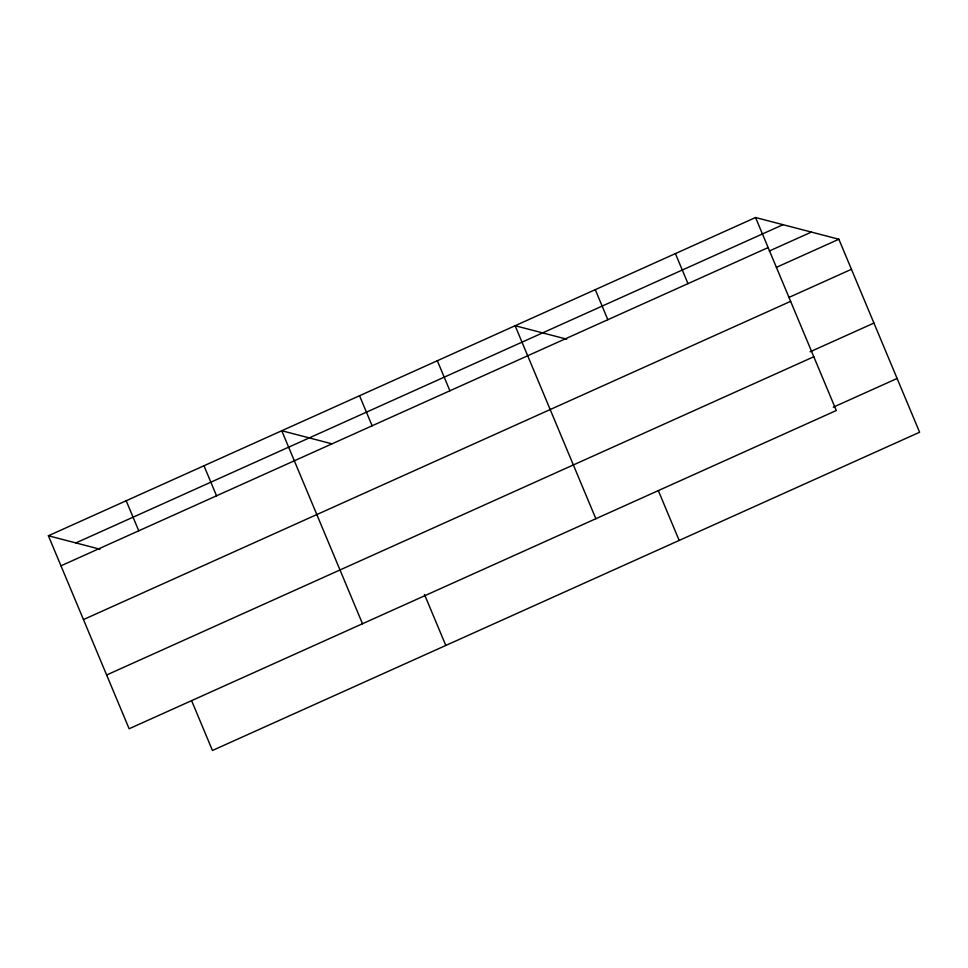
<?xml version="1.0" encoding="UTF-8"?>
<svg xmlns="http://www.w3.org/2000/svg" width="968" height="968" viewBox="0 0 968 968"><rect width="100%" height="100%" fill="white"/><g stroke="black" fill="none" stroke-linecap="round" stroke-linejoin="round"><path stroke-width="1.45" d="M755.56 217.522L836.291 410.517L129.131 728.759L48.4 535.764L755.56 217.522L838.869 239.241L919.6 432.236L212.44 750.478L191.688 700.844M75.891 542.927L783.051 224.685M60.972 565.808L768.12 247.578M769.27 251.027L811.378 232.078M776.384 267.362L838.869 239.241M788.956 297.418L851.441 269.298M83.466 619.58L790.614 301.351M810.083 351.795L873.935 323.07M106.637 674.986L813.798 356.744M833.266 407.201L897.106 378.464M566.691 339.163L515.121 325.72L595.852 518.715M331.915 443.816L281.761 430.736L362.492 623.743M48.4 535.764L99.97 549.207M675.41 253.592L687.982 283.636M595.272 289.662L607.831 319.706M658.409 490.8L679.173 540.446M437.33 360.725L449.902 390.782M359.551 395.731L372.123 425.787M424.468 594.449L445.812 645.462M203.97 465.753L216.542 495.798M126.191 500.759L138.763 530.803"/></g></svg>
